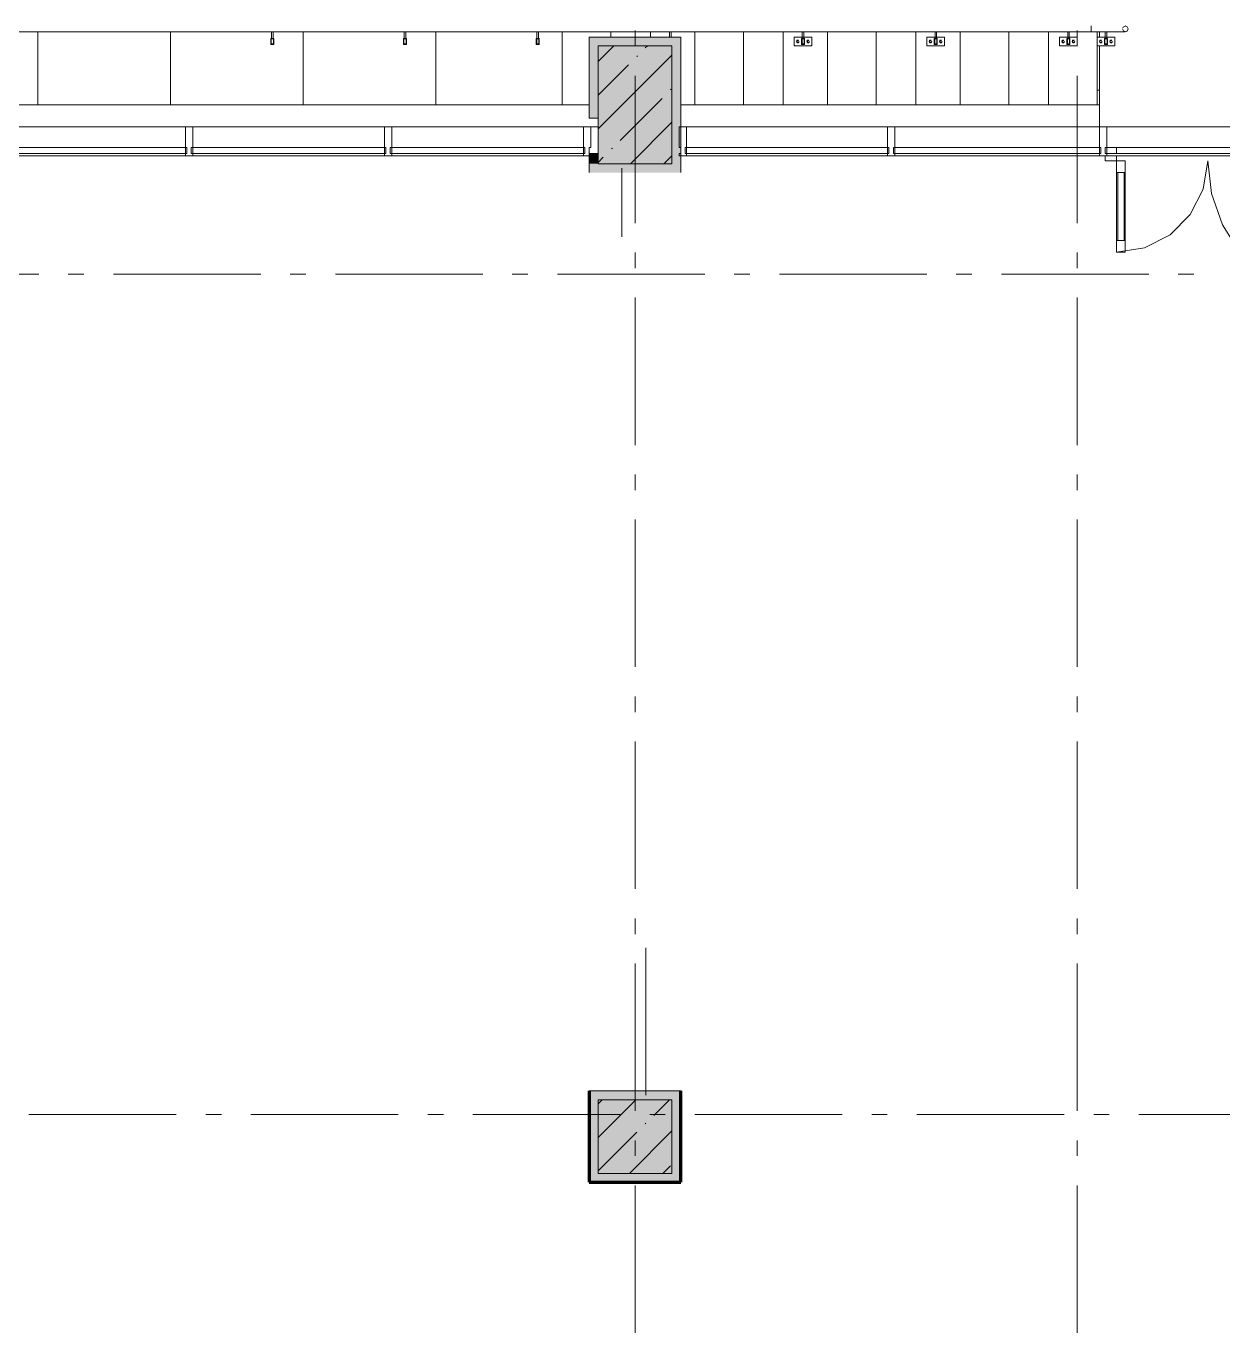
# Model space of a CAD drawing. Header units: millimetres. Extents: x -537608 to 253996, y -217170 to 186033.
# Drawn here: x -352091 to -343974, y 11717 to 20583 of the extents above; entities that cross this region are included whole.
import ezdxf

# ---------------------------------------------------------------- set-up
doc = ezdxf.new("R2010")
doc.units = ezdxf.units.MM
doc.layers.add('16) Лак 1.6м', color=160, linetype='Continuous', lineweight=90)
doc.layers.add('PDF _Геометрия', color=7, linetype='Continuous')
doc.layers.add('PDF _Сплошная заливка', color=7, linetype='Continuous', true_color=0xffffff)

msp = doc.modelspace()

# ---------------------------------------------------------------- hatches: boundary and pattern name
at = {"layer": 'PDF _Сплошная заливка', "true_color": 0xff7d7d, "transparency": 33554559}
for points in [[(-348211.3657, 20449.0001), (-347711.3722, 20449.0001), (-347711.3722, 20509.0007), (-348271.3729, 20509.0007), (-348271.3729, 20449.0001), (-348235.5994, 20449.0001)], [(-347711.3722, 19649.001), (-347651.3651, 19649.001), (-347651.3651, 20509.0007), (-347711.3722, 20509.0007), (-347711.3722, 20189.6918)], [(-348235.5994, 19959.3472), (-348211.3657, 19959.3472), (-348211.3657, 20449.0001), (-348271.3729, 20449.0001), (-348271.3729, 19959.3472)], [(-347651.3651, 19589.0003), (-347651.3651, 19649.001), (-348271.3729, 19649.001), (-348271.3729, 19589.0003), (-347711.3722, 19589.0003)], [(-347711.3722, 13299.3463), (-347711.3722, 13359.347), (-348271.3729, 13359.347), (-348271.3729, 13299.3463), (-348211.3657, 13299.3463)], [(-347711.3722, 12739.3456), (-347651.3651, 12739.3456), (-347651.3651, 13359.347), (-347711.3722, 13359.347), (-347711.3722, 12799.3463)]]:
    msp.add_hatch(color=11, dxfattribs=at).paths.add_polyline_path(points)
at = {"layer": 'PDF _Сплошная заливка', "transparency": 33554559}
msp.add_hatch(color=256, dxfattribs=at).paths.add_polyline_path([(-348211.3657, 19649.001), (-347711.3722, 19649.001), (-347711.3722, 20449.0001), (-348211.3657, 20449.0001), (-348211.3657, 20189.6918)])

# ---------------------------------------------------------------- linework, layer by layer
at = {"layer": '16) Лак 1.6м'}
for p, q in [((-348271.3729, 13359.347), (-348271.3729, 12739.3456)), ((-347651.3651, 12739.3456), (-347651.3651, 13359.347)), ((-348271.3729, 12739.3456), (-347651.3651, 12739.3456))]:
    msp.add_line(p, q, dxfattribs=at)
at = {"layer": 'PDF _Геометрия', "lineweight": 9}
for p, q in [((-344866.3721, 20583.8116), (-344866.3721, 20543.8098)), ((-344650.026, 20576.2892), (-344651.7914, 20571.7336)), ((-344636.3677, 20582.3111), (-344650.026, 20576.2892)), ((-344636.3677, 20583.8116), (-344622.0376, 20577.7618)), ((-344622.0376, 20577.7618), (-344616.371, 20563.8107)), ((-344866.3721, 20543.8098), (-357146.3677, 20543.8098)), ((-350431.3717, 20498.8109), (-350411.3665, 20498.8109)), ((-350411.3665, 20498.8109), (-350431.3717, 20498.8109)), ((-350431.3717, 20498.8109), (-350431.3717, 20458.8111)), ((-350414.3721, 20495.8118), (-350428.3663, 20495.8118)), ((-350428.3663, 20495.8118), (-350414.3721, 20495.8118)), ((-350428.3663, 20461.8102), (-350428.3663, 20495.8118)), ((-350426.3683, 20543.8098), (-350426.3683, 20538.8106)), ((-350426.3683, 20538.8106), (-350426.3683, 20498.8109)), ((-350426.1961, 20498.8109), (-350426.3683, 20498.8109)), ((-350426.3683, 20498.8109), (-350426.1961, 20498.8109)), ((-350425.6966, 20498.8109), (-350426.1961, 20498.8109)), ((-350426.1961, 20498.8109), (-350425.6966, 20498.8109)), ((-350424.9043, 20498.8109), (-350425.6966, 20498.8109)), ((-350425.6966, 20498.8109), (-350424.9043, 20498.8109)), ((-350423.8709, 20498.8109), (-350424.9043, 20498.8109)), ((-350424.9043, 20498.8109), (-350423.8709, 20498.8109)), ((-350422.6652, 20498.8109), (-350423.8709, 20498.8109)), ((-350423.8709, 20498.8109), (-350422.6652, 20498.8109)), ((-350421.3735, 20498.8109), (-350422.6652, 20498.8109)), ((-350422.6652, 20498.8109), (-350421.3735, 20498.8109)), ((-350421.3735, 20498.8109), (-350420.0731, 20498.8109)), ((-350420.0731, 20498.8109), (-350421.3735, 20498.8109)), ((-350420.0731, 20498.8109), (-350418.8674, 20498.8109)), ((-350418.8674, 20498.8109), (-350420.0731, 20498.8109)), ((-350418.8674, 20498.8109), (-350417.834, 20498.8109)), ((-350417.834, 20498.8109), (-350418.8674, 20498.8109)), ((-350417.834, 20498.8109), (-350417.0417, 20498.8109)), ((-350417.0417, 20498.8109), (-350417.834, 20498.8109)), ((-350417.0417, 20498.8109), (-350416.5422, 20498.8109)), ((-350416.5422, 20498.8109), (-350417.0417, 20498.8109)), ((-350416.5422, 20498.8109), (-350416.37, 20498.8109)), ((-350416.37, 20498.8109), (-350416.5422, 20498.8109)), ((-350416.37, 20538.8106), (-350416.37, 20542.3436)), ((-350416.37, 20498.8109), (-350416.37, 20538.8106)), ((-350414.3721, 20495.8118), (-350414.3721, 20461.8102)), ((-350411.3665, 20458.8111), (-350411.3665, 20498.8109)), ((-349531.3679, 20498.8109), (-349511.3713, 20498.8109)), ((-349511.3713, 20498.8109), (-349531.3679, 20498.8109)), ((-349531.3679, 20498.8109), (-349531.3679, 20458.8111)), ((-349514.3682, 20495.8118), (-349528.371, 20495.8118)), ((-349528.371, 20495.8118), (-349514.3682, 20495.8118)), ((-349528.371, 20461.8102), (-349528.371, 20495.8118)), ((-349526.373, 20543.8098), (-349526.373, 20538.8106)), ((-349526.373, 20538.8106), (-349526.373, 20543.8098)), ((-349526.373, 20538.8106), (-349526.373, 20498.8109)), ((-349526.373, 20498.8109), (-349526.373, 20538.8106)), ((-349526.2008, 20498.8109), (-349526.373, 20498.8109)), ((-349526.373, 20498.8109), (-349526.2008, 20498.8109)), ((-349526.2008, 20498.8109), (-349526.373, 20498.8109)), ((-349526.373, 20498.8109), (-349526.2008, 20498.8109)), ((-349525.7014, 20498.8109), (-349526.2008, 20498.8109)), ((-349526.2008, 20498.8109), (-349525.7014, 20498.8109)), ((-349525.7014, 20498.8109), (-349526.2008, 20498.8109)), ((-349526.2008, 20498.8109), (-349525.7014, 20498.8109)), ((-349524.9004, 20498.8109), (-349525.7014, 20498.8109)), ((-349525.7014, 20498.8109), (-349524.9004, 20498.8109)), ((-349524.9004, 20498.8109), (-349525.7014, 20498.8109)), ((-349525.7014, 20498.8109), (-349524.9004, 20498.8109)), ((-349523.867, 20498.8109), (-349524.9004, 20498.8109)), ((-349524.9004, 20498.8109), (-349523.867, 20498.8109)), ((-349523.867, 20498.8109), (-349524.9004, 20498.8109)), ((-349524.9004, 20498.8109), (-349523.867, 20498.8109)), ((-349522.6614, 20498.8109), (-349523.867, 20498.8109)), ((-349523.867, 20498.8109), (-349522.6614, 20498.8109)), ((-349522.6614, 20498.8109), (-349523.867, 20498.8109)), ((-349523.867, 20498.8109), (-349522.6614, 20498.8109)), ((-349521.3696, 20498.8109), (-349522.6614, 20498.8109)), ((-349522.6614, 20498.8109), (-349521.3696, 20498.8109)), ((-349521.3696, 20498.8109), (-349522.6614, 20498.8109)), ((-349522.6614, 20498.8109), (-349521.3696, 20498.8109)), ((-349521.3696, 20498.8109), (-349520.0778, 20498.8109)), ((-349520.0778, 20498.8109), (-349521.3696, 20498.8109)), ((-349521.3696, 20498.8109), (-349520.0778, 20498.8109)), ((-349520.0778, 20498.8109), (-349521.3696, 20498.8109)), ((-349520.0778, 20498.8109), (-349518.8722, 20498.8109)), ((-349518.8722, 20498.8109), (-349520.0778, 20498.8109)), ((-349520.0778, 20498.8109), (-349518.8722, 20498.8109)), ((-349518.8722, 20498.8109), (-349520.0778, 20498.8109)), ((-349518.8722, 20498.8109), (-349517.8302, 20498.8109)), ((-349517.8302, 20498.8109), (-349518.8722, 20498.8109)), ((-349518.8722, 20498.8109), (-349517.8302, 20498.8109)), ((-349517.8302, 20498.8109), (-349518.8722, 20498.8109)), ((-349517.8302, 20498.8109), (-349517.0378, 20498.8109)), ((-349517.0378, 20498.8109), (-349517.8302, 20498.8109)), ((-349517.8302, 20498.8109), (-349517.0378, 20498.8109)), ((-349517.0378, 20498.8109), (-349517.8302, 20498.8109)), ((-349517.0378, 20498.8109), (-349516.5384, 20498.8109)), ((-349516.5384, 20498.8109), (-349517.0378, 20498.8109)), ((-349517.0378, 20498.8109), (-349516.5384, 20498.8109)), ((-349516.5384, 20498.8109), (-349517.0378, 20498.8109)), ((-349516.5384, 20498.8109), (-349516.3662, 20498.8109)), ((-349516.3662, 20498.8109), (-349516.5384, 20498.8109)), ((-349516.5384, 20498.8109), (-349516.3662, 20498.8109)), ((-349516.3662, 20498.8109), (-349516.5384, 20498.8109)), ((-349516.3662, 20538.8106), (-349516.3662, 20542.3436)), ((-349516.3662, 20542.3436), (-349516.3662, 20538.8106)), ((-349516.3662, 20538.8106), (-349516.3662, 20498.8109)), ((-349516.3662, 20498.8109), (-349516.3662, 20538.8106)), ((-349514.3682, 20495.8118), (-349514.3682, 20461.8102)), ((-349511.3713, 20458.8111), (-349511.3713, 20498.8109)), ((-348631.3727, 20498.8109), (-348611.3675, 20498.8109)), ((-348611.3675, 20498.8109), (-348631.3727, 20498.8109)), ((-348631.3727, 20498.8109), (-348631.3727, 20458.8111)), ((-348614.3729, 20495.8118), (-348628.3672, 20495.8118)), ((-348628.3672, 20495.8118), (-348614.3729, 20495.8118)), ((-348628.3672, 20461.8102), (-348628.3672, 20495.8118)), ((-348626.3692, 20543.8098), (-348626.3692, 20538.8106)), ((-348626.3692, 20538.8106), (-348626.3692, 20543.8098)), ((-348626.3692, 20538.8106), (-348626.3692, 20498.8109)), ((-348626.3692, 20498.8109), (-348626.3692, 20538.8106)), ((-348626.197, 20498.8109), (-348626.3692, 20498.8109)), ((-348626.3692, 20498.8109), (-348626.197, 20498.8109)), ((-348626.197, 20498.8109), (-348626.3692, 20498.8109)), ((-348626.3692, 20498.8109), (-348626.197, 20498.8109)), ((-348625.6975, 20498.8109), (-348626.197, 20498.8109)), ((-348626.197, 20498.8109), (-348625.6975, 20498.8109)), ((-348625.6975, 20498.8109), (-348626.197, 20498.8109)), ((-348626.197, 20498.8109), (-348625.6975, 20498.8109)), ((-348624.9052, 20498.8109), (-348625.6975, 20498.8109)), ((-348625.6975, 20498.8109), (-348624.9052, 20498.8109)), ((-348624.9052, 20498.8109), (-348625.6975, 20498.8109)), ((-348625.6975, 20498.8109), (-348624.9052, 20498.8109)), ((-348623.8718, 20498.8109), (-348624.9052, 20498.8109)), ((-348624.9052, 20498.8109), (-348623.8718, 20498.8109)), ((-348623.8718, 20498.8109), (-348624.9052, 20498.8109)), ((-348624.9052, 20498.8109), (-348623.8718, 20498.8109)), ((-348622.6661, 20498.8109), (-348623.8718, 20498.8109)), ((-348623.8718, 20498.8109), (-348622.6661, 20498.8109)), ((-348622.6661, 20498.8109), (-348623.8718, 20498.8109)), ((-348623.8718, 20498.8109), (-348622.6661, 20498.8109)), ((-348621.3657, 20498.8109), (-348622.6661, 20498.8109)), ((-348622.6661, 20498.8109), (-348621.3657, 20498.8109)), ((-348621.3657, 20498.8109), (-348622.6661, 20498.8109)), ((-348622.6661, 20498.8109), (-348621.3657, 20498.8109)), ((-348621.3657, 20498.8109), (-348620.074, 20498.8109)), ((-348620.074, 20498.8109), (-348621.3657, 20498.8109)), ((-348621.3657, 20498.8109), (-348620.074, 20498.8109)), ((-348620.074, 20498.8109), (-348621.3657, 20498.8109)), ((-348620.074, 20498.8109), (-348618.8683, 20498.8109)), ((-348618.8683, 20498.8109), (-348620.074, 20498.8109)), ((-348620.074, 20498.8109), (-348618.8683, 20498.8109)), ((-348618.8683, 20498.8109), (-348620.074, 20498.8109)), ((-348618.8683, 20498.8109), (-348617.8349, 20498.8109)), ((-348617.8349, 20498.8109), (-348618.8683, 20498.8109)), ((-348618.8683, 20498.8109), (-348617.8349, 20498.8109)), ((-348617.8349, 20498.8109), (-348618.8683, 20498.8109)), ((-348617.8349, 20498.8109), (-348617.0426, 20498.8109)), ((-348617.0426, 20498.8109), (-348617.8349, 20498.8109)), ((-348617.8349, 20498.8109), (-348617.0426, 20498.8109)), ((-348617.0426, 20498.8109), (-348617.8349, 20498.8109)), ((-348617.0426, 20498.8109), (-348616.5431, 20498.8109)), ((-348616.5431, 20498.8109), (-348617.0426, 20498.8109)), ((-348617.0426, 20498.8109), (-348616.5431, 20498.8109)), ((-348616.5431, 20498.8109), (-348617.0426, 20498.8109)), ((-348616.5431, 20498.8109), (-348616.3709, 20498.8109)), ((-348616.3709, 20498.8109), (-348616.5431, 20498.8109)), ((-348616.5431, 20498.8109), (-348616.3709, 20498.8109)), ((-348616.3709, 20498.8109), (-348616.5431, 20498.8109)), ((-348616.3709, 20538.8106), (-348616.3709, 20542.3436)), ((-348616.3709, 20542.3436), (-348616.3709, 20538.8106)), ((-348616.3709, 20538.8106), (-348616.3709, 20498.8109)), ((-348616.3709, 20498.8109), (-348616.3709, 20538.8106)), ((-348614.3729, 20495.8118), (-348614.3729, 20461.8102)), ((-348611.3675, 20458.8111), (-348611.3675, 20498.8109)), ((-347711.3722, 20509.0007), (-348271.3729, 20509.0007)), ((-348271.3729, 20509.0007), (-348271.3729, 20449.0001)), ((-347726.3654, 20543.8098), (-347726.3654, 20538.8106)), ((-347726.3654, 20538.8106), (-347726.3654, 20543.8098)), ((-347726.3654, 20538.8106), (-347726.3654, 20509.0007)), ((-347726.3654, 20509.0007), (-347726.3654, 20538.8106)), ((-347716.367, 20538.8106), (-347716.367, 20542.3436)), ((-347716.367, 20542.3436), (-347716.367, 20538.8106)), ((-347716.367, 20538.8106), (-347716.367, 20508.4001)), ((-347716.367, 20508.4001), (-347716.367, 20538.8106)), ((-347651.3651, 20509.0007), (-347711.3722, 20509.0007)), ((-347651.3651, 19649.001), (-347651.3651, 20509.0007)), ((-346881.3652, 20448.8107), (-346881.3652, 20508.8113)), ((-346881.3652, 20508.8113), (-346761.3681, 20508.8113)), ((-346864.1588, 20483.3117), (-346862.7293, 20485.174)), ((-346862.7293, 20485.174), (-346860.8691, 20486.6058)), ((-346860.8691, 20486.6058), (-346858.6989, 20487.5035)), ((-346858.6989, 20487.5035), (-346856.3651, 20487.8114)), ((-346856.3651, 20487.8114), (-346851.8697, 20486.6058)), ((-346831.365, 20498.8109), (-346811.3683, 20498.8109)), ((-346811.3683, 20498.8109), (-346831.365, 20498.8109)), ((-346831.365, 20498.8109), (-346831.365, 20458.8111)), ((-346814.3653, 20495.8118), (-346828.3681, 20495.8118)), ((-346828.3681, 20495.8118), (-346814.3653, 20495.8118)), ((-346828.3681, 20461.8102), (-346828.3681, 20495.8118)), ((-346826.3702, 20543.8098), (-346826.3702, 20538.8106)), ((-346826.3702, 20538.8106), (-346826.3702, 20543.8098)), ((-346826.3702, 20538.8106), (-346826.3702, 20498.8109)), ((-346826.3702, 20498.8109), (-346826.3702, 20538.8106)), ((-346826.1979, 20498.8109), (-346826.3702, 20498.8109)), ((-346826.3702, 20498.8109), (-346826.1979, 20498.8109)), ((-346826.1979, 20498.8109), (-346826.3702, 20498.8109)), ((-346826.3702, 20498.8109), (-346826.1979, 20498.8109)), ((-346825.6984, 20498.8109), (-346826.1979, 20498.8109)), ((-346826.1979, 20498.8109), (-346825.6984, 20498.8109)), ((-346825.6984, 20498.8109), (-346826.1979, 20498.8109)), ((-346826.1979, 20498.8109), (-346825.6984, 20498.8109)), ((-346824.9061, 20498.8109), (-346825.6984, 20498.8109)), ((-346825.6984, 20498.8109), (-346824.9061, 20498.8109)), ((-346824.9061, 20498.8109), (-346825.6984, 20498.8109)), ((-346825.6984, 20498.8109), (-346824.9061, 20498.8109)), ((-346823.8641, 20498.8109), (-346824.9061, 20498.8109)), ((-346824.9061, 20498.8109), (-346823.8641, 20498.8109)), ((-346823.8641, 20498.8109), (-346824.9061, 20498.8109)), ((-346824.9061, 20498.8109), (-346823.8641, 20498.8109)), ((-346822.6585, 20498.8109), (-346823.8641, 20498.8109)), ((-346823.8641, 20498.8109), (-346822.6585, 20498.8109)), ((-346822.6585, 20498.8109), (-346823.8641, 20498.8109)), ((-346823.8641, 20498.8109), (-346822.6585, 20498.8109)), ((-346821.3667, 20498.8109), (-346822.6585, 20498.8109)), ((-346822.6585, 20498.8109), (-346821.3667, 20498.8109)), ((-346821.3667, 20498.8109), (-346822.6585, 20498.8109)), ((-346822.6585, 20498.8109), (-346821.3667, 20498.8109)), ((-346821.3667, 20498.8109), (-346820.0749, 20498.8109)), ((-346820.0749, 20498.8109), (-346821.3667, 20498.8109)), ((-346821.3667, 20498.8109), (-346820.0749, 20498.8109)), ((-346820.0749, 20498.8109), (-346821.3667, 20498.8109)), ((-346820.0749, 20498.8109), (-346818.8693, 20498.8109)), ((-346818.8693, 20498.8109), (-346820.0749, 20498.8109)), ((-346820.0749, 20498.8109), (-346818.8693, 20498.8109)), ((-346818.8693, 20498.8109), (-346820.0749, 20498.8109)), ((-346818.8693, 20498.8109), (-346817.8358, 20498.8109)), ((-346817.8358, 20498.8109), (-346818.8693, 20498.8109)), ((-346818.8693, 20498.8109), (-346817.8358, 20498.8109)), ((-346817.8358, 20498.8109), (-346818.8693, 20498.8109)), ((-346817.8358, 20498.8109), (-346817.035, 20498.8109)), ((-346817.035, 20498.8109), (-346817.8358, 20498.8109)), ((-346817.8358, 20498.8109), (-346817.035, 20498.8109)), ((-346817.035, 20498.8109), (-346817.8358, 20498.8109)), ((-346817.035, 20498.8109), (-346816.5355, 20498.8109)), ((-346816.5355, 20498.8109), (-346817.035, 20498.8109)), ((-346817.035, 20498.8109), (-346816.5355, 20498.8109)), ((-346816.5355, 20498.8109), (-346817.035, 20498.8109)), ((-346816.5355, 20498.8109), (-346816.3718, 20498.8109)), ((-346816.3718, 20498.8109), (-346816.5355, 20498.8109)), ((-346816.5355, 20498.8109), (-346816.3718, 20498.8109)), ((-346816.3718, 20498.8109), (-346816.5355, 20498.8109)), ((-346816.3718, 20538.8106), (-346816.3718, 20542.3436)), ((-346816.3718, 20542.3436), (-346816.3718, 20538.8106)), ((-346816.3718, 20538.8106), (-346816.3718, 20498.8109)), ((-346816.3718, 20498.8109), (-346816.3718, 20538.8106)), ((-346814.3653, 20495.8118), (-346814.3653, 20461.8102)), ((-346811.3683, 20458.8111), (-346811.3683, 20498.8109)), ((-346794.162, 20483.3117), (-346792.7324, 20485.174)), ((-346792.7324, 20485.174), (-346790.8722, 20486.6058)), ((-346790.8722, 20486.6058), (-346788.702, 20487.5035)), ((-346788.702, 20487.5035), (-346786.3682, 20487.8114)), ((-346786.3682, 20487.8114), (-346781.8642, 20486.6058)), ((-346761.3681, 20508.8113), (-346761.3681, 20448.8107)), ((-345981.37, 20448.8107), (-345981.37, 20508.8113)), ((-345981.37, 20508.8113), (-345861.3643, 20508.8113)), ((-345964.1635, 20483.3117), (-345962.734, 20485.174)), ((-345962.734, 20485.174), (-345960.8652, 20486.6058)), ((-345960.8652, 20486.6058), (-345958.6951, 20487.5035)), ((-345958.6951, 20487.5035), (-345956.3699, 20487.8114)), ((-345956.3699, 20487.8114), (-345951.8659, 20486.6058)), ((-345931.3697, 20498.8109), (-345911.3645, 20498.8109)), ((-345911.3645, 20498.8109), (-345931.3697, 20498.8109)), ((-345931.3697, 20498.8109), (-345931.3697, 20458.8111)), ((-345914.3701, 20495.8118), (-345928.3642, 20495.8118)), ((-345928.3642, 20495.8118), (-345914.3701, 20495.8118)), ((-345928.3642, 20461.8102), (-345928.3642, 20495.8118)), ((-345926.3663, 20543.8098), (-345926.3663, 20538.8106)), ((-345926.3663, 20538.8106), (-345926.3663, 20543.8098)), ((-345926.3663, 20538.8106), (-345926.3663, 20498.8109)), ((-345926.3663, 20498.8109), (-345926.3663, 20538.8106)), ((-345926.194, 20498.8109), (-345926.3663, 20498.8109)), ((-345926.3663, 20498.8109), (-345926.194, 20498.8109)), ((-345926.194, 20498.8109), (-345926.3663, 20498.8109)), ((-345926.3663, 20498.8109), (-345926.194, 20498.8109)), ((-345925.6946, 20498.8109), (-345926.194, 20498.8109)), ((-345926.194, 20498.8109), (-345925.6946, 20498.8109)), ((-345925.6946, 20498.8109), (-345926.194, 20498.8109)), ((-345926.194, 20498.8109), (-345925.6946, 20498.8109)), ((-345924.9023, 20498.8109), (-345925.6946, 20498.8109)), ((-345925.6946, 20498.8109), (-345924.9023, 20498.8109)), ((-345924.9023, 20498.8109), (-345925.6946, 20498.8109)), ((-345925.6946, 20498.8109), (-345924.9023, 20498.8109)), ((-345923.8689, 20498.8109), (-345924.9023, 20498.8109)), ((-345924.9023, 20498.8109), (-345923.8689, 20498.8109)), ((-345923.8689, 20498.8109), (-345924.9023, 20498.8109)), ((-345924.9023, 20498.8109), (-345923.8689, 20498.8109)), ((-345922.6632, 20498.8109), (-345923.8689, 20498.8109)), ((-345923.8689, 20498.8109), (-345922.6632, 20498.8109)), ((-345922.6632, 20498.8109), (-345923.8689, 20498.8109)), ((-345923.8689, 20498.8109), (-345922.6632, 20498.8109)), ((-345921.3715, 20498.8109), (-345922.6632, 20498.8109)), ((-345922.6632, 20498.8109), (-345921.3715, 20498.8109)), ((-345921.3715, 20498.8109), (-345922.6632, 20498.8109)), ((-345922.6632, 20498.8109), (-345921.3715, 20498.8109)), ((-345921.3715, 20498.8109), (-345920.071, 20498.8109)), ((-345920.071, 20498.8109), (-345921.3715, 20498.8109)), ((-345921.3715, 20498.8109), (-345920.071, 20498.8109)), ((-345920.071, 20498.8109), (-345921.3715, 20498.8109)), ((-345920.071, 20498.8109), (-345918.8654, 20498.8109)), ((-345918.8654, 20498.8109), (-345920.071, 20498.8109)), ((-345920.071, 20498.8109), (-345918.8654, 20498.8109)), ((-345918.8654, 20498.8109), (-345920.071, 20498.8109)), ((-345918.8654, 20498.8109), (-345917.832, 20498.8109)), ((-345917.832, 20498.8109), (-345918.8654, 20498.8109)), ((-345918.8654, 20498.8109), (-345917.832, 20498.8109)), ((-345917.832, 20498.8109), (-345918.8654, 20498.8109)), ((-345917.832, 20498.8109), (-345917.0397, 20498.8109)), ((-345917.0397, 20498.8109), (-345917.832, 20498.8109)), ((-345917.832, 20498.8109), (-345917.0397, 20498.8109)), ((-345917.0397, 20498.8109), (-345917.832, 20498.8109)), ((-345917.0397, 20498.8109), (-345916.5402, 20498.8109)), ((-345916.5402, 20498.8109), (-345917.0397, 20498.8109)), ((-345917.0397, 20498.8109), (-345916.5402, 20498.8109)), ((-345916.5402, 20498.8109), (-345917.0397, 20498.8109)), ((-345916.5402, 20498.8109), (-345916.368, 20498.8109)), ((-345916.368, 20498.8109), (-345916.5402, 20498.8109)), ((-345916.5402, 20498.8109), (-345916.368, 20498.8109)), ((-345916.368, 20498.8109), (-345916.5402, 20498.8109)), ((-345916.368, 20538.8106), (-345916.368, 20542.3436)), ((-345916.368, 20542.3436), (-345916.368, 20538.8106)), ((-345916.368, 20538.8106), (-345916.368, 20498.8109)), ((-345916.368, 20498.8109), (-345916.368, 20538.8106)), ((-345914.3701, 20495.8118), (-345914.3701, 20461.8102)), ((-345911.3645, 20458.8111), (-345911.3645, 20498.8109)), ((-345894.1581, 20483.3117), (-345892.7285, 20485.174)), ((-345892.7285, 20485.174), (-345890.8684, 20486.6058)), ((-345890.8684, 20486.6058), (-345888.6982, 20487.5035)), ((-345888.6982, 20487.5035), (-345886.3644, 20487.8114)), ((-345886.3644, 20487.8114), (-345881.869, 20486.6058)), ((-345861.3643, 20508.8113), (-345861.3643, 20448.8107)), ((-345081.3661, 20448.8107), (-345081.3661, 20508.8113)), ((-345081.3661, 20508.8113), (-344961.3691, 20508.8113)), ((-345064.1597, 20483.3117), (-345062.7301, 20485.174)), ((-345062.7301, 20485.174), (-345060.87, 20486.6058)), ((-345060.87, 20486.6058), (-345058.6998, 20487.5035)), ((-345058.6998, 20487.5035), (-345056.366, 20487.8114)), ((-345056.366, 20487.8114), (-345051.8707, 20486.6058)), ((-345031.3659, 20498.8109), (-345011.3693, 20498.8109)), ((-345011.3693, 20498.8109), (-345031.3659, 20498.8109)), ((-345031.3659, 20498.8109), (-345031.3659, 20458.8111)), ((-345014.3662, 20495.8118), (-345028.369, 20495.8118)), ((-345028.369, 20495.8118), (-345014.3662, 20495.8118)), ((-345028.369, 20461.8102), (-345028.369, 20495.8118)), ((-345026.371, 20543.8098), (-345026.371, 20538.8106)), ((-345026.371, 20538.8106), (-345026.371, 20543.8098)), ((-345026.371, 20538.8106), (-345026.371, 20498.8109)), ((-345026.371, 20498.8109), (-345026.371, 20538.8106)), ((-345026.1988, 20498.8109), (-345026.371, 20498.8109)), ((-345026.371, 20498.8109), (-345026.1988, 20498.8109)), ((-345026.1988, 20498.8109), (-345026.371, 20498.8109)), ((-345026.371, 20498.8109), (-345026.1988, 20498.8109)), ((-345025.6993, 20498.8109), (-345026.1988, 20498.8109)), ((-345026.1988, 20498.8109), (-345025.6993, 20498.8109)), ((-345025.6993, 20498.8109), (-345026.1988, 20498.8109)), ((-345026.1988, 20498.8109), (-345025.6993, 20498.8109)), ((-345024.9071, 20498.8109), (-345025.6993, 20498.8109)), ((-345025.6993, 20498.8109), (-345024.9071, 20498.8109)), ((-345024.9071, 20498.8109), (-345025.6993, 20498.8109)), ((-345025.6993, 20498.8109), (-345024.9071, 20498.8109)), ((-345023.865, 20498.8109), (-345024.9071, 20498.8109)), ((-345024.9071, 20498.8109), (-345023.865, 20498.8109)), ((-345023.865, 20498.8109), (-345024.9071, 20498.8109)), ((-345024.9071, 20498.8109), (-345023.865, 20498.8109)), ((-345022.6594, 20498.8109), (-345023.865, 20498.8109)), ((-345023.865, 20498.8109), (-345022.6594, 20498.8109)), ((-345022.6594, 20498.8109), (-345023.865, 20498.8109)), ((-345023.865, 20498.8109), (-345022.6594, 20498.8109)), ((-345021.3676, 20498.8109), (-345022.6594, 20498.8109)), ((-345022.6594, 20498.8109), (-345021.3676, 20498.8109)), ((-345021.3676, 20498.8109), (-345022.6594, 20498.8109)), ((-345022.6594, 20498.8109), (-345021.3676, 20498.8109)), ((-345021.3676, 20498.8109), (-345020.0758, 20498.8109)), ((-345020.0758, 20498.8109), (-345021.3676, 20498.8109)), ((-345021.3676, 20498.8109), (-345020.0758, 20498.8109)), ((-345020.0758, 20498.8109), (-345021.3676, 20498.8109)), ((-345020.0758, 20498.8109), (-345018.8702, 20498.8109)), ((-345018.8702, 20498.8109), (-345020.0758, 20498.8109)), ((-345020.0758, 20498.8109), (-345018.8702, 20498.8109)), ((-345018.8702, 20498.8109), (-345020.0758, 20498.8109)), ((-345018.8702, 20498.8109), (-345017.8282, 20498.8109)), ((-345017.8282, 20498.8109), (-345018.8702, 20498.8109)), ((-345018.8702, 20498.8109), (-345017.8282, 20498.8109)), ((-345017.8282, 20498.8109), (-345018.8702, 20498.8109)), ((-345017.8282, 20498.8109), (-345017.0358, 20498.8109)), ((-345017.0358, 20498.8109), (-345017.8282, 20498.8109)), ((-345017.8282, 20498.8109), (-345017.0358, 20498.8109)), ((-345017.0358, 20498.8109), (-345017.8282, 20498.8109)), ((-345017.0358, 20498.8109), (-345016.5364, 20498.8109)), ((-345016.5364, 20498.8109), (-345017.0358, 20498.8109)), ((-345017.0358, 20498.8109), (-345016.5364, 20498.8109)), ((-345016.5364, 20498.8109), (-345017.0358, 20498.8109)), ((-345016.5364, 20498.8109), (-345016.3641, 20498.8109)), ((-345016.3641, 20498.8109), (-345016.5364, 20498.8109)), ((-345016.5364, 20498.8109), (-345016.3641, 20498.8109)), ((-345016.3641, 20498.8109), (-345016.5364, 20498.8109)), ((-345016.3641, 20538.8106), (-345016.3641, 20542.3436)), ((-345016.3641, 20542.3436), (-345016.3641, 20538.8106)), ((-345016.3641, 20538.8106), (-345016.3641, 20498.8109)), ((-345016.3641, 20498.8109), (-345016.3641, 20538.8106)), ((-345014.3662, 20495.8118), (-345014.3662, 20461.8102)), ((-345011.3693, 20458.8111), (-345011.3693, 20498.8109)), ((-344994.1629, 20483.3117), (-344992.7333, 20485.174)), ((-344992.7333, 20485.174), (-344990.8646, 20486.6058)), ((-344990.8646, 20486.6058), (-344988.6944, 20487.5035)), ((-344988.6944, 20487.5035), (-344986.3692, 20487.8114)), ((-344986.3692, 20487.8114), (-344981.8652, 20486.6058)), ((-344961.3691, 20508.8113), (-344961.3691, 20448.8107)), ((-344866.3721, 20543.8098), (-344696.3662, 20543.8098)), ((-344826.3702, 20448.8107), (-344826.3702, 20508.8113)), ((-344826.3702, 20508.8113), (-344706.3645, 20508.8113)), ((-344809.1638, 20483.3117), (-344807.7342, 20485.174)), ((-344807.7342, 20485.174), (-344805.8655, 20486.6058)), ((-344805.8655, 20486.6058), (-344803.6953, 20487.5035)), ((-344803.6953, 20487.5035), (-344801.3701, 20487.8114)), ((-344801.3701, 20487.8114), (-344796.8661, 20486.6058)), ((-344776.37, 20498.8109), (-344756.3647, 20498.8109)), ((-344756.3647, 20498.8109), (-344776.37, 20498.8109)), ((-344776.37, 20498.8109), (-344776.37, 20458.8111)), ((-344759.3703, 20495.8118), (-344773.3645, 20495.8118)), ((-344773.3645, 20495.8118), (-344759.3703, 20495.8118)), ((-344773.3645, 20461.8102), (-344773.3645, 20495.8118)), ((-344771.3665, 20544.4923), (-344771.3665, 20538.8106)), ((-344771.3665, 20538.8106), (-344771.3665, 20544.4923)), ((-344771.3665, 20538.8106), (-344771.3665, 20498.8109)), ((-344771.3665, 20498.8109), (-344771.3665, 20538.8106)), ((-344771.1943, 20498.8109), (-344771.3665, 20498.8109)), ((-344771.3665, 20498.8109), (-344771.1943, 20498.8109)), ((-344771.1943, 20498.8109), (-344771.3665, 20498.8109)), ((-344771.3665, 20498.8109), (-344771.1943, 20498.8109)), ((-344770.6948, 20498.8109), (-344771.1943, 20498.8109)), ((-344771.1943, 20498.8109), (-344770.6948, 20498.8109)), ((-344770.6948, 20498.8109), (-344771.1943, 20498.8109)), ((-344771.1943, 20498.8109), (-344770.6948, 20498.8109)), ((-344769.9025, 20498.8109), (-344770.6948, 20498.8109)), ((-344770.6948, 20498.8109), (-344769.9025, 20498.8109)), ((-344769.9025, 20498.8109), (-344770.6948, 20498.8109)), ((-344770.6948, 20498.8109), (-344769.9025, 20498.8109)), ((-344768.8691, 20498.8109), (-344769.9025, 20498.8109)), ((-344769.9025, 20498.8109), (-344768.8691, 20498.8109)), ((-344768.8691, 20498.8109), (-344769.9025, 20498.8109)), ((-344769.9025, 20498.8109), (-344768.8691, 20498.8109)), ((-344767.6634, 20498.8109), (-344768.8691, 20498.8109)), ((-344768.8691, 20498.8109), (-344767.6634, 20498.8109)), ((-344767.6634, 20498.8109), (-344768.8691, 20498.8109)), ((-344768.8691, 20498.8109), (-344767.6634, 20498.8109)), ((-344766.3717, 20498.8109), (-344767.6634, 20498.8109)), ((-344767.6634, 20498.8109), (-344766.3717, 20498.8109)), ((-344766.3717, 20498.8109), (-344767.6634, 20498.8109)), ((-344767.6634, 20498.8109), (-344766.3717, 20498.8109)), ((-344766.3717, 20498.8109), (-344765.0713, 20498.8109)), ((-344765.0713, 20498.8109), (-344766.3717, 20498.8109)), ((-344766.3717, 20498.8109), (-344765.0713, 20498.8109)), ((-344765.0713, 20498.8109), (-344766.3717, 20498.8109)), ((-344765.0713, 20498.8109), (-344763.8656, 20498.8109)), ((-344763.8656, 20498.8109), (-344765.0713, 20498.8109)), ((-344765.0713, 20498.8109), (-344763.8656, 20498.8109)), ((-344763.8656, 20498.8109), (-344765.0713, 20498.8109)), ((-344763.8656, 20498.8109), (-344762.8322, 20498.8109)), ((-344762.8322, 20498.8109), (-344763.8656, 20498.8109)), ((-344763.8656, 20498.8109), (-344762.8322, 20498.8109)), ((-344762.8322, 20498.8109), (-344763.8656, 20498.8109)), ((-344762.8322, 20498.8109), (-344762.0399, 20498.8109)), ((-344762.0399, 20498.8109), (-344762.8322, 20498.8109)), ((-344762.8322, 20498.8109), (-344762.0399, 20498.8109)), ((-344762.0399, 20498.8109), (-344762.8322, 20498.8109)), ((-344762.0399, 20498.8109), (-344761.5404, 20498.8109)), ((-344761.5404, 20498.8109), (-344762.0399, 20498.8109)), ((-344762.0399, 20498.8109), (-344761.5404, 20498.8109)), ((-344761.5404, 20498.8109), (-344762.0399, 20498.8109)), ((-344761.5404, 20498.8109), (-344761.3682, 20498.8109)), ((-344761.3682, 20498.8109), (-344761.5404, 20498.8109)), ((-344761.5404, 20498.8109), (-344761.3682, 20498.8109)), ((-344761.3682, 20498.8109), (-344761.5404, 20498.8109)), ((-344761.3682, 20538.8106), (-344761.3682, 20542.3436)), ((-344761.3682, 20542.3436), (-344761.3682, 20538.8106)), ((-344761.3682, 20538.8106), (-344761.3682, 20498.8109)), ((-344761.3682, 20498.8109), (-344761.3682, 20538.8106)), ((-344759.3703, 20495.8118), (-344759.3703, 20461.8102)), ((-344756.3647, 20458.8111), (-344756.3647, 20498.8109)), ((-344739.1583, 20483.3117), (-344737.7288, 20485.174)), ((-344737.7288, 20485.174), (-344735.8686, 20486.6058)), ((-344735.8686, 20486.6058), (-344733.6984, 20487.5035)), ((-344733.6984, 20487.5035), (-344731.3646, 20487.8114)), ((-344731.3646, 20487.8114), (-344726.8693, 20486.6058)), ((-344706.3645, 20508.8113), (-344706.3645, 20448.8107)), ((-344685.2053, 20543.8098), (-344696.3662, 20543.8098)), ((-344696.3662, 20543.8098), (-344669.6696, 20543.8098)), ((-344660.1363, 20543.8098), (-344685.2053, 20543.8098)), ((-344669.6696, 20543.8098), (-344648.5448, 20543.8098)), ((-344642.637, 20543.8098), (-344660.1363, 20543.8098)), ((-344654.8658, 20563.8107), (-344648.8462, 20550.1523)), ((-344648.8462, 20550.1523), (-344636.3677, 20545.3103)), ((-344648.5448, 20543.8098), (-344637.4183, 20543.8098)), ((-344636.3677, 20543.8098), (-344642.637, 20543.8098)), ((-344637.4183, 20543.8098), (-344636.3677, 20543.8098)), ((-344622.4165, 20549.4806), (-344636.3677, 20543.8098)), ((-344616.371, 20563.8107), (-344622.4165, 20549.4806)), ((-350411.3665, 20458.8111), (-350431.3717, 20458.8111)), ((-350431.3717, 20458.8111), (-350411.3665, 20458.8111)), ((-350428.3663, 20461.8102), (-350414.3721, 20461.8102)), ((-350414.3721, 20461.8102), (-350428.3663, 20461.8102)), ((-349511.3713, 20458.8111), (-349531.3679, 20458.8111)), ((-349531.3679, 20458.8111), (-349511.3713, 20458.8111)), ((-349528.371, 20461.8102), (-349514.3682, 20461.8102)), ((-349514.3682, 20461.8102), (-349528.371, 20461.8102)), ((-348611.3675, 20458.8111), (-348631.3727, 20458.8111)), ((-348631.3727, 20458.8111), (-348611.3675, 20458.8111)), ((-348628.3672, 20461.8102), (-348614.3729, 20461.8102)), ((-348614.3729, 20461.8102), (-348628.3672, 20461.8102)), ((-348271.3729, 20449.0001), (-348271.3729, 19959.3472)), ((-348211.3657, 20342.9326), (-348105.3026, 20449.0001)), ((-347711.3722, 20449.0001), (-348211.3657, 20449.0001)), ((-348211.3657, 20449.0001), (-348211.3657, 19649.001)), ((-347891.5831, 20434.6162), (-347877.2014, 20449.0001)), ((-347711.3722, 19649.001), (-347711.3722, 20449.0001)), ((-346761.3681, 20448.8107), (-346881.3652, 20448.8107)), ((-346811.3683, 20458.8111), (-346831.365, 20458.8111)), ((-346831.365, 20458.8111), (-346811.3683, 20458.8111)), ((-346828.3681, 20461.8102), (-346814.3653, 20461.8102)), ((-346814.3653, 20461.8102), (-346828.3681, 20461.8102)), ((-345861.3643, 20448.8107), (-345981.37, 20448.8107)), ((-345911.3645, 20458.8111), (-345931.3697, 20458.8111)), ((-345931.3697, 20458.8111), (-345911.3645, 20458.8111)), ((-345928.3642, 20461.8102), (-345914.3701, 20461.8102)), ((-345914.3701, 20461.8102), (-345928.3642, 20461.8102)), ((-344961.3691, 20448.8107), (-345081.3661, 20448.8107)), ((-345011.3693, 20458.8111), (-345031.3659, 20458.8111)), ((-345031.3659, 20458.8111), (-345011.3693, 20458.8111)), ((-345028.369, 20461.8102), (-345014.3662, 20461.8102)), ((-345014.3662, 20461.8102), (-345028.369, 20461.8102)), ((-344706.3645, 20448.8107), (-344826.3702, 20448.8107)), ((-344756.3647, 20458.8111), (-344776.37, 20458.8111)), ((-344776.37, 20458.8111), (-344756.3647, 20458.8111)), ((-344773.3645, 20461.8102), (-344759.3703, 20461.8102)), ((-344759.3703, 20461.8102), (-344773.3645, 20461.8102)), ((-348211.3657, 19886.7345), (-347711.3722, 20386.7345)), ((-348211.3657, 20114.8336), (-348005.638, 20320.5677)), ((-347948.6106, 20377.5909), (-347943.8655, 20382.3338)), ((-347720.5093, 20149.4918), (-347715.7729, 20154.2348)), ((-348062.6569, 19807.3443), (-347777.5368, 20092.4687)), ((-348271.3729, 19959.3472), (-348211.3657, 19959.3472)), ((-352311.366, 19899.3487), (-351011.3691, 19899.3487)), ((-350961.3689, 19899.3487), (-351011.3691, 19899.3487)), ((-351011.3691, 19899.3487), (-351011.3691, 19759.3485)), ((-350961.3689, 19899.3487), (-349661.372, 19899.3487)), ((-350961.3689, 19759.3485), (-350961.3689, 19899.3487)), ((-349611.3717, 19899.3487), (-349661.372, 19899.3487)), ((-349661.372, 19899.3487), (-349661.372, 19759.3485)), ((-349611.3717, 19759.3485), (-349611.3717, 19899.3487)), ((-349611.3717, 19899.3487), (-348311.3661, 19899.3487)), ((-348261.3659, 19899.3487), (-348311.3661, 19899.3487)), ((-348311.3661, 19899.3487), (-348311.3661, 19759.3485)), ((-348261.3659, 19759.3485), (-348261.3659, 19899.3487)), ((-347992.9097, 19649.001), (-347711.3722, 19930.5385)), ((-347611.3718, 19899.3487), (-347661.372, 19899.3487)), ((-347661.372, 19899.3487), (-347661.372, 19759.3485)), ((-347611.3718, 19899.3487), (-346248.8703, 19899.3487)), ((-347611.3718, 19759.3485), (-347611.3718, 19899.3487)), ((-346198.8701, 19899.3487), (-346248.8703, 19899.3487)), ((-346248.8703, 19899.3487), (-346248.8703, 19759.3485)), ((-346198.8701, 19759.3485), (-346198.8701, 19899.3487)), ((-346198.8701, 19899.3487), (-344811.3684, 19899.3487)), ((-344761.3682, 19899.3487), (-344811.3684, 19899.3487)), ((-344811.3684, 19899.3487), (-344811.3684, 19759.3485)), ((-344761.3682, 19759.3485), (-344761.3682, 19899.3487)), ((-344761.3682, 19899.3487), (-343011.3694, 19899.3487)), ((-352311.366, 19759.3485), (-351011.3691, 19759.3485)), ((-351011.3691, 19719.3487), (-352311.366, 19719.3487)), ((-352311.366, 19702.349), (-351011.3691, 19702.349)), ((-351011.3691, 19759.3485), (-351011.3691, 19719.3487)), ((-351011.3691, 19759.3485), (-351001.3707, 19759.3485)), ((-351001.3707, 19719.3487), (-351011.3691, 19719.3487)), ((-351011.3691, 19719.3487), (-351011.3691, 19702.349)), ((-351011.3691, 19702.349), (-350961.3689, 19702.349)), ((-351001.3707, 19759.3485), (-351001.3707, 19719.3487)), ((-350971.3672, 19719.3487), (-350971.3672, 19759.3485)), ((-350971.3672, 19759.3485), (-350961.3689, 19759.3485)), ((-350961.3689, 19719.3487), (-350971.3672, 19719.3487)), ((-350961.3689, 19719.3487), (-350961.3689, 19759.3485)), ((-350961.3689, 19759.3485), (-349661.372, 19759.3485)), ((-349661.372, 19719.3487), (-350961.3689, 19719.3487)), ((-350961.3689, 19702.349), (-350961.3689, 19719.3487)), ((-350961.3689, 19702.349), (-349661.372, 19702.349)), ((-349661.372, 19759.3485), (-349661.372, 19719.3487)), ((-349661.372, 19759.3485), (-349651.365, 19759.3485)), ((-349651.365, 19719.3487), (-349661.372, 19719.3487)), ((-349661.372, 19719.3487), (-349661.372, 19702.349)), ((-349661.372, 19702.349), (-349611.3717, 19702.349)), ((-349651.365, 19759.3485), (-349651.365, 19719.3487)), ((-349621.37, 19719.3487), (-349621.37, 19759.3485)), ((-349621.37, 19759.3485), (-349611.3717, 19759.3485)), ((-349611.3717, 19719.3487), (-349621.37, 19719.3487)), ((-349611.3717, 19719.3487), (-349611.3717, 19759.3485)), ((-349611.3717, 19759.3485), (-348311.3661, 19759.3485)), ((-349611.3717, 19702.349), (-349611.3717, 19719.3487)), ((-348311.3661, 19719.3487), (-349611.3717, 19719.3487)), ((-349611.3717, 19702.349), (-348311.3661, 19702.349)), ((-348311.3661, 19759.3485), (-348311.3661, 19719.3487)), ((-348311.3661, 19759.3485), (-348301.3679, 19759.3485)), ((-348301.3679, 19719.3487), (-348311.3661, 19719.3487)), ((-348311.3661, 19719.3487), (-348311.3661, 19702.349)), ((-348311.3661, 19702.349), (-348261.3659, 19702.349)), ((-348301.3679, 19759.3485), (-348301.3679, 19719.3487)), ((-348271.3729, 19719.3487), (-348271.3729, 19759.3485)), ((-348271.3729, 19759.3485), (-348261.3659, 19759.3485)), ((-348261.3659, 19719.3487), (-348271.3729, 19719.3487)), ((-348211.3657, 19719.3487), (-348271.3729, 19719.3487)), ((-348271.3729, 19719.3487), (-348271.3729, 19649.001)), ((-348261.3659, 19702.349), (-348261.3659, 19719.3487)), ((-348211.3657, 19658.6376), (-348176.7118, 19693.2959)), ((-348119.6843, 19750.3212), (-348114.9478, 19755.062)), ((-347764.8085, 19649.001), (-347711.3722, 19702.4394)), ((-347661.372, 19759.3485), (-347651.3651, 19759.3485)), ((-347651.3651, 19719.3487), (-347661.372, 19719.3487)), ((-347661.372, 19719.3487), (-347661.372, 19702.349)), ((-347661.372, 19702.349), (-347611.3718, 19702.349)), ((-347651.3651, 19759.3485), (-347651.3651, 19719.3487)), ((-347621.3701, 19719.3487), (-347621.3701, 19759.3485)), ((-347621.3701, 19759.3485), (-347611.3718, 19759.3485)), ((-347611.3718, 19719.3487), (-347621.3701, 19719.3487)), ((-347611.3718, 19719.3487), (-347611.3718, 19759.3485)), ((-347611.3718, 19759.3485), (-346248.8703, 19759.3485)), ((-346248.8703, 19719.3487), (-347611.3718, 19719.3487)), ((-347611.3718, 19702.349), (-347611.3718, 19719.3487)), ((-347611.3718, 19702.349), (-346248.8703, 19702.349)), ((-346248.8703, 19759.3485), (-346248.8703, 19719.3487)), ((-346248.8703, 19759.3485), (-346238.8719, 19759.3485)), ((-346238.8719, 19719.3487), (-346248.8703, 19719.3487)), ((-346248.8703, 19719.3487), (-346248.8703, 19702.349)), ((-346248.8703, 19702.349), (-346198.8701, 19702.349)), ((-346238.8719, 19759.3485), (-346238.8719, 19719.3487)), ((-346208.8684, 19719.3487), (-346208.8684, 19759.3485)), ((-346208.8684, 19759.3485), (-346198.8701, 19759.3485)), ((-346198.8701, 19719.3487), (-346208.8684, 19719.3487)), ((-346198.8701, 19719.3487), (-346198.8701, 19759.3485)), ((-346198.8701, 19759.3485), (-344811.3684, 19759.3485)), ((-346198.8701, 19702.349), (-346198.8701, 19719.3487)), ((-344811.3684, 19719.3487), (-346198.8701, 19719.3487)), ((-346198.8701, 19702.349), (-344811.3684, 19702.349)), ((-344811.3684, 19759.3485), (-344811.3684, 19719.3487)), ((-344811.3684, 19759.3485), (-344801.3701, 19759.3485)), ((-344801.3701, 19719.3487), (-344811.3684, 19719.3487)), ((-344811.3684, 19719.3487), (-344811.3684, 19702.349)), ((-344811.3684, 19702.349), (-344761.3682, 19702.349)), ((-344801.3701, 19759.3485), (-344801.3701, 19719.3487)), ((-344771.3665, 19719.3487), (-344771.3665, 19759.3485)), ((-344771.3665, 19759.3485), (-344761.3682, 19759.3485)), ((-344761.3682, 19719.3487), (-344771.3665, 19719.3487)), ((-344771.3665, 19669.3486), (-344771.3665, 19702.349)), ((-344771.3665, 19702.349), (-344771.3665, 19669.3486)), ((-344761.3682, 19719.3487), (-344761.3682, 19759.3485)), ((-344761.3682, 19759.3485), (-343011.3694, 19759.3485)), ((-344761.3682, 19702.349), (-344761.3682, 19719.3487)), ((-343011.3694, 19719.3487), (-344761.3682, 19719.3487)), ((-344761.3682, 19702.349), (-343011.3694, 19702.349)), ((-344696.3662, 19759.3485), (-344696.3662, 19719.3487)), ((-344696.3662, 19719.3487), (-344696.3662, 19759.3485)), ((-344696.3662, 19669.3486), (-344696.3662, 19702.349)), ((-344696.3662, 19702.349), (-344696.3662, 19669.3486)), ((-348271.3729, 19649.001), (-348271.3729, 19589.0003)), ((-348211.3657, 19649.001), (-347711.3722, 19649.001)), ((-348050.962, 19618.9996), (-348050.962, 19152.8505)), ((-347651.3651, 19589.0003), (-347651.3651, 19649.001)), ((-344696.3662, 19669.3486), (-344771.3665, 19669.3486)), ((-344771.3665, 19669.3486), (-344696.3662, 19669.3486)), ((-344636.3677, 19669.3486), (-344696.3662, 19669.3486)), ((-344696.3662, 19669.3486), (-344696.3662, 19049.3472)), ((-344636.3677, 19669.3486), (-344696.3662, 19669.3486)), ((-344696.3662, 19669.3486), (-344696.3662, 19049.3472)), ((-344696.3662, 19669.3486), (-344696.3662, 19049.3472)), ((-344636.3677, 19049.3472), (-344636.3677, 19669.3486)), ((-344636.3677, 19049.3472), (-344636.3677, 19669.3486)), ((-344106.7151, 19477.7572), (-344076.367, 19669.3486)), ((-344076.367, 19669.3486), (-344051.298, 19446.8278)), ((-344696.3662, 19589.3469), (-344636.3677, 19589.3469)), ((-344686.3679, 19129.3488), (-344686.3679, 19589.3469)), ((-344642.3701, 19129.3488), (-344642.3701, 19589.3469)), ((-344194.7795, 19304.9201), (-344106.7151, 19477.7572)), ((-344051.298, 19446.8278), (-343977.3397, 19235.4636)), ((-344331.9399, 19167.7576), (-344194.7795, 19304.9201)), ((-344504.7791, 19079.6931), (-344331.9399, 19167.7576)), ((-343977.3397, 19235.4636), (-343858.1952, 19045.8572)), ((-344696.3662, 19129.3488), (-344636.3677, 19129.3488)), ((-344696.3662, 19049.3472), (-344504.7791, 19079.6931)), ((-344696.3662, 19049.3472), (-344636.3677, 19049.3472)), ((-344696.3662, 19049.3472), (-344636.3677, 19049.3472)), ((-347887.5872, 13329.3456), (-347887.5872, 14329.3477)), ((-347711.3722, 13359.347), (-348271.3729, 13359.347)), ((-348271.3729, 13359.347), (-348271.3729, 13299.3463)), ((-348271.3729, 13299.3463), (-348271.3729, 12739.3456)), ((-348211.3657, 13043.7777), (-347955.8014, 13299.3463)), ((-348211.3657, 13271.8767), (-348183.9027, 13299.3463)), ((-347711.3722, 13299.3463), (-348211.3657, 13299.3463)), ((-348211.3657, 13299.3463), (-348211.3657, 12799.3463)), ((-347834.5642, 13192.4866), (-347727.7002, 13299.3463)), ((-347651.3651, 13359.347), (-347711.3722, 13359.347)), ((-347711.3722, 12799.3463), (-347711.3722, 13299.3463)), ((-347651.3651, 12739.3456), (-347651.3651, 13359.347)), ((-347891.5831, 13135.4613), (-347886.8466, 13140.2042)), ((-348211.3657, 12815.6808), (-347948.6106, 13078.4381)), ((-347999.6011, 12799.3463), (-347711.3722, 13087.5817)), ((-348211.3657, 12799.3463), (-347711.3722, 12799.3463)), ((-347771.5086, 12799.3463), (-347720.5093, 12850.339)), ((-348271.3729, 12739.3456), (-348211.3657, 12739.3456)), ((-348211.3657, 12739.3456), (-347711.3722, 12739.3456)), ((-347711.3722, 12739.3456), (-347651.3651, 12739.3456))]:
    msp.add_line(p, q, dxfattribs=at)
at = {"layer": 'PDF _Геометрия', "color": 9, "lineweight": 9, "true_color": 0xc0c0c0}
for p, q in [((-352011.3734, 20049.0006), (-352011.3734, 20543.8098)), ((-351111.3695, 20049.0006), (-351111.3695, 20543.8098)), ((-350211.3657, 20049.0006), (-350211.3657, 20543.8098)), ((-349311.3704, 20049.0006), (-349311.3704, 20543.8098)), ((-348456.3719, 20543.8098), (-348456.3719, 20049.0006)), ((-348126.3671, 20543.8098), (-348126.3671, 20509.0007)), ((-348126.3671, 20509.0007), (-348126.3671, 20543.8098)), ((-347856.3693, 20543.8098), (-347856.3693, 20509.0007)), ((-347556.3681, 20543.8098), (-347556.3681, 20049.0006)), ((-347226.3719, 20543.8098), (-347226.3719, 20049.0006)), ((-347226.3719, 20049.0006), (-347226.3719, 20543.8098)), ((-346956.3655, 20543.8098), (-346956.3655, 20049.0006)), ((-346656.3643, 20543.8098), (-346656.3643, 20049.0006)), ((-346326.368, 20543.8098), (-346326.368, 20049.0006)), ((-346326.368, 20049.0006), (-346326.368, 20543.8098)), ((-346056.3703, 20543.8098), (-346056.3703, 20049.0006)), ((-345756.369, 20049.0006), (-345756.369, 20543.8098)), ((-345426.3641, 20049.0006), (-345426.3641, 20543.8098)), ((-345426.3641, 20543.8098), (-345426.3641, 20049.0006)), ((-345156.3665, 20049.0006), (-345156.3665, 20543.8098)), ((-344826.3702, 20544.9616), (-344826.3702, 20508.8113)), ((-344811.3684, 20545.1381), (-344811.3684, 20508.8113)), ((-344826.3702, 20448.8107), (-344826.3702, 20049.0006)), ((-344811.3684, 20448.8107), (-344811.3684, 19899.3487)), ((-344826.3702, 20149.3476), (-344811.3684, 20149.3476)), ((-348271.3729, 20049.0006), (-352351.368, 20049.0006)), ((-344811.3684, 20049.0006), (-347651.3651, 20049.0006)), ((-348211.3657, 19899.3487), (-348261.3659, 19899.3487))]:
    msp.add_line(p, q, dxfattribs=at)
at = {"layer": 'PDF _Геометрия', "color": 253, "lineweight": 9, "true_color": 0xaaaaaa}
for p, q in [((-347961.3647, 20552.3483), (-347961.3647, 20446.5156)), ((-344961.3691, 20552.3483), (-344961.3691, 20446.5156)), ((-347961.3647, 20246.5147), (-347961.3647, 19246.5147)), ((-344961.3691, 20246.5147), (-344961.3691, 19246.5147)), ((-347961.3647, 19046.5161), (-347961.3647, 18940.6811)), ((-344961.3691, 19046.5161), (-344961.3691, 18940.6811)), ((-352005.4484, 18899.3487), (-353005.4441, 18899.3487)), ((-351699.6169, 18899.3487), (-351805.4476, 18899.3487)), ((-350499.6118, 18899.3487), (-351499.6161, 18899.3487)), ((-350193.7804, 18899.3487), (-350299.611, 18899.3487)), ((-348993.7838, 18899.3487), (-349993.7795, 18899.3487)), ((-348687.9437, 18899.3487), (-348793.783, 18899.3487)), ((-347487.9472, 18899.3487), (-348487.9429, 18899.3487)), ((-347182.1157, 18899.3487), (-347287.9463, 18899.3487)), ((-345982.1106, 18899.3487), (-346982.1148, 18899.3487)), ((-345676.2791, 18899.3487), (-345782.1098, 18899.3487)), ((-344476.2826, 18899.3487), (-345476.2783, 18899.3487)), ((-344170.4425, 18899.3487), (-344276.2817, 18899.3487)), ((-347961.3647, 18740.6824), (-347961.3647, 17740.6825)), ((-344961.3691, 18740.6824), (-344961.3691, 17740.6825)), ((-347961.3647, 17540.6816), (-347961.3647, 17434.8488)), ((-344961.3691, 17540.6816), (-344961.3691, 17434.8488)), ((-347961.3647, 17234.848), (-347961.3647, 16234.848)), ((-344961.3691, 17234.848), (-344961.3691, 16234.848)), ((-347961.3647, 16034.8472), (-347961.3647, 15929.0144)), ((-344961.3691, 16034.8472), (-344961.3691, 15929.0144)), ((-347961.3647, 15729.0157), (-347961.3647, 14729.0135)), ((-344961.3691, 15729.0157), (-344961.3691, 14729.0135)), ((-347961.3647, 14529.0148), (-347961.3647, 14423.1799)), ((-344961.3691, 14529.0148), (-344961.3691, 14423.1799)), ((-347961.3647, 14223.1812), (-347961.3647, 13223.1812)), ((-344961.3691, 14223.1812), (-344961.3691, 13223.1812)), ((-351073.133, 13199.3459), (-352073.1373, 13199.3459)), ((-350767.3015, 13199.3459), (-350873.1322, 13199.3459)), ((-349567.2965, 13199.3459), (-350567.3007, 13199.3459)), ((-349261.465, 13199.3459), (-349367.2956, 13199.3459)), ((-348061.4684, 13199.3459), (-349061.4641, 13199.3459)), ((-347755.6283, 13199.3459), (-347861.4676, 13199.3459)), ((-346555.6318, 13199.3459), (-347555.6361, 13199.3459)), ((-346249.8003, 13199.3459), (-346355.6309, 13199.3459)), ((-345049.7952, 13199.3459), (-346049.7995, 13199.3459)), ((-344743.9637, 13199.3459), (-344849.7944, 13199.3459)), ((-343543.9672, 13199.3459), (-344543.9629, 13199.3459)), ((-347961.3647, 13023.1804), (-347961.3647, 12917.3476)), ((-344961.3691, 13023.1804), (-344961.3691, 12917.3476)), ((-347961.3647, 12717.3467), (-347961.3647, 11717.3468)), ((-344961.3691, 12717.3467), (-344961.3691, 11717.3468))]:
    msp.add_line(p, q, dxfattribs=at)
at = {"layer": 'PDF _Геометрия', "lineweight": 9}
for centre, radius in [((-346856.3714, 20478.8093), 6.0001), ((-346786.3648, 20478.8136), 5.999), ((-345956.3676, 20478.8093), 6.0001), ((-345886.3707, 20478.8093), 6.0001), ((-345056.3723, 20478.8093), 6.0001), ((-344986.3657, 20478.8136), 5.999), ((-344801.3678, 20478.8093), 6.0001), ((-344731.3709, 20478.8093), 6.0001)]:
    msp.add_circle(centre, radius, dxfattribs=at)
for centre, radius, start, end in [((-346856.3659, 20478.8092), 9.0001, 60.02885804, 0.00450785), ((-346856.0579, 20479.9578), 8.7677, 157.50923831, 352.47675837), ((-346786.3675, 20478.8151), 8.9986, 59.97090959, 359.96678087), ((-346786.0622, 20479.9537), 8.7682, 157.48161751, 352.50437917), ((-345956.3691, 20478.815), 8.9986, 59.97138093, 359.96708775), ((-345956.0638, 20479.9537), 8.7682, 157.48184227, 352.50415441), ((-345886.3652, 20478.8092), 9.0001, 60.02838706, 0.00420134), ((-345886.0573, 20479.9578), 8.7677, 157.50901367, 352.47698301), ((-345056.3668, 20478.8092), 9.0001, 60.02885802, 0.00450784), ((-345056.0589, 20479.9578), 8.7677, 157.50901389, 352.4769828), ((-344986.3684, 20478.815), 8.9986, 59.97123832, 359.96723034), ((-344986.0631, 20479.9537), 8.7683, 157.48190231, 352.50421477), ((-344801.3693, 20478.815), 8.9986, 59.97138091, 359.96708775), ((-344801.0641, 20479.9537), 8.7682, 157.48161746, 352.50437922), ((-344731.3654, 20478.8092), 9.0001, 60.02885804, 0.00450783), ((-344731.0575, 20479.9578), 8.7677, 157.50923816, 352.47675853)]:
    msp.add_arc(centre, radius, start, end, dxfattribs=at)
at = {"layer": 'PDF _Сплошная заливка', "color": 11, "lineweight": 35, "true_color": 0xff7d7d, "transparency": 33554559}
for points in [[(-348271.3729, 19649.001), (-348211.3657, 19649.001), (-348271.3729, 19719.3487), (-348211.3657, 19719.3487)], [(-348211.3657, 12739.3456), (-348211.3657, 13299.3463), (-348271.3729, 12739.3456), (-348271.3729, 13299.3463)], [(-347711.3722, 12739.3456), (-347711.3722, 12799.3463), (-348211.3657, 12739.3456), (-348211.3657, 12799.3463)]]:
    msp.add_solid(points, dxfattribs=at)
at = {"layer": 'PDF _Сплошная заливка', "lineweight": 35, "transparency": 33554559}
msp.add_solid([(-348211.3657, 12799.3463), (-347711.3722, 12799.3463), (-348211.3657, 13299.3463), (-347711.3722, 13299.3463)], dxfattribs=at)

doc.saveas('drawing.dxf')
